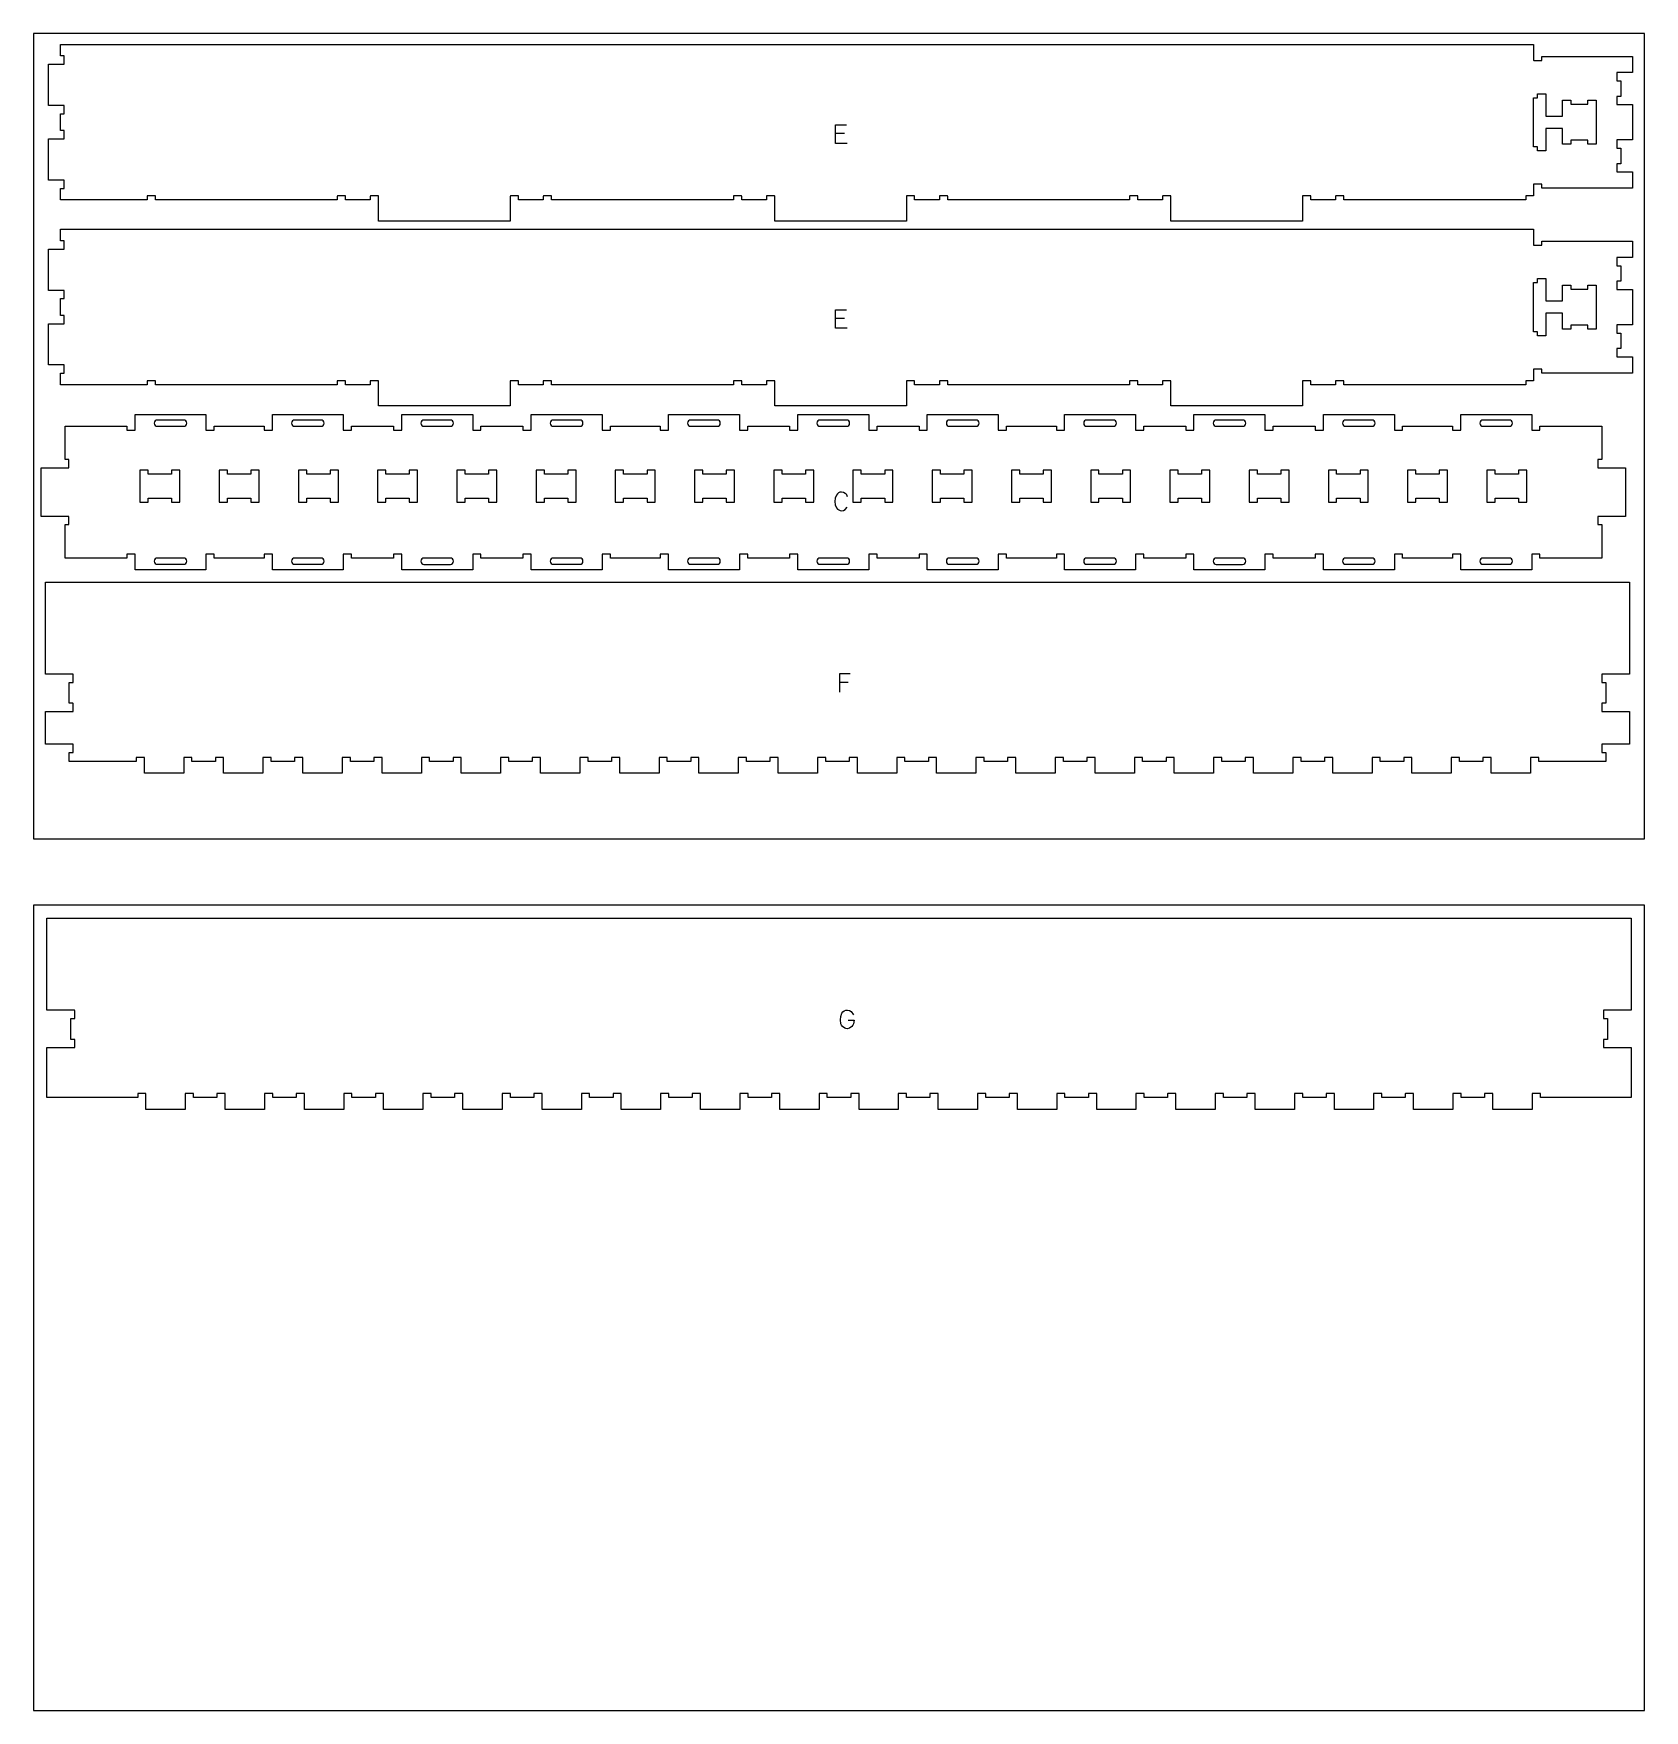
# Model space of a CAD drawing. Header units: millimetres. Extents: x -1220 to 1220, y -1930 to 4067.
# Drawn here: x -1220 to 1220, y -1930 to 610 of the extents above; entities that cross this region are included whole.
import ezdxf

# ---------------------------------------------------------------- set-up
doc = ezdxf.new("R2010")
doc.units = ezdxf.units.MM
for name, color, linetype, true_color in [('0_SHEET_SPRUCEPLY_2440X122', 1, 'Continuous', 0xff0000), ('1_ANYTOOL_1MMDEEP_LABELS_S', 2, 'Continuous', 0xffff00), ('3_ANYTOOL_CUTTHROUGH_INSID', 4, 'Continuous', 0x00ffff), ('4_ANYTOOL_CUTTHROUGH_OUTSI', 5, 'Continuous', 0x0000ff)]:
    doc.layers.add(name, color=color, linetype=linetype, true_color=true_color)

msp = doc.modelspace()

# ---------------------------------------------------------------- linework, layer by layer
at = {"layer": '0_SHEET_SPRUCEPLY_2440X122'}
for points in [[(-1220, 610), (-1220, -610), (1220, -610), (1220, 610)], [(-1220, -710), (-1220, -1930), (1220, -1930), (1220, -710)]]:
    msp.add_lwpolyline(points, close=True, dxfattribs=at)
at = {"layer": '1_ANYTOOL_1MMDEEP_LABELS_S'}
for p, q in [((8.5, 458.5), (-5.2, 458.5)), ((8.5, 178.5), (-5.2, 178.5)), ((14.1, -372.8), (0.6, -372.8))]:
    msp.add_line(p, q, dxfattribs=at)
for points in [[(12.5, 443.5), (-5.2, 443.5), (-5.2, 471.5), (11.5, 471.5)], [(12.5, 163.5), (-5.2, 163.5), (-5.2, 191.5), (11.5, 191.5)], [(17.1, -359.8), (0.6, -359.8), (0.6, -387.8)], [(13.9, -884.3), (23, -884.4), (22, -889.9), (21, -892.1), (19.5, -893.9), (16.1, -896.4), (12.3, -897.3), (10.4, -897.1), (8.6, -896.5), (5.3, -894), (3.9, -892.1), (2.9, -889.8), (2.1, -883.7), (2.7, -878.7), (4.5, -873.9), (6, -871.9), (7.9, -870.4), (10.2, -869.5), (13, -869.2), (16, -869.8), (18.4, -871.3), (21.9, -876.1)]]:
    msp.add_lwpolyline(points, dxfattribs=at)
msp.add_lwpolyline([(13.1, -91.7, 0.131103), (9.5, -86.7), (7, -85.2), (3.9, -84.7), (1.4, -84.9), (-0.7, -85.8), (-2.5, -87.1), (-3.9, -89.1), (-5.9, -93.6), (-6.5, -98.7), (-5.9, -103.7), (-3.9, -108.3), (-2.4, -110.2), (-0.5, -111.6), (1.7, -112.4), (4.2, -112.7), (6.8, -112.3), (9.1, -111.1), (12.4, -107.2)], format="xyb", dxfattribs=at)
at = {"layer": '3_ANYTOOL_CUTTHROUGH_INSID'}
for points in [[(1058.1, 432.3), (1058.1, 438.3), (1052.1, 438.3), (1052.1, 512.8), (1058.1, 512.8), (1058.1, 518.8), (1070.6, 518.8), (1070.6, 484.9), (1096.1, 484.9), (1096.1, 508.9), (1108.6, 508.9), (1108.6, 502.9), (1134.1, 502.9), (1134.1, 508.9), (1146.6, 508.9), (1146.6, 442.4), (1134.1, 442.4), (1134.1, 448.4), (1108.6, 448.4), (1108.6, 442.4), (1096.1, 442.4), (1096.1, 466.4), (1070.6, 466.4), (1070.6, 432.3)], [(1058.1, 152.3), (1058.1, 158.3), (1052.1, 158.3), (1052.1, 232.8), (1058.1, 232.8), (1058.1, 238.8), (1070.6, 238.8), (1070.6, 204.9), (1096.1, 204.9), (1096.1, 228.9), (1108.6, 228.9), (1108.6, 222.9), (1134.1, 222.9), (1134.1, 228.9), (1146.6, 228.9), (1146.6, 162.4), (1134.1, 162.4), (1134.1, 168.4), (1108.6, 168.4), (1108.6, 162.4), (1096.1, 162.4), (1096.1, 186.4), (1070.6, 186.4), (1070.6, 152.3)], [(-1046.3, -93.9), (-1010.8, -93.9), (-1010.8, -99.9), (-998.3, -99.9), (-998.3, -51.4), (-1010.8, -51.4), (-1010.8, -57.4), (-1046.3, -57.4), (-1046.3, -51.4), (-1058.8, -51.4), (-1058.8, -99.9), (-1046.3, -99.9)], [(-926.3, -93.9), (-890.8, -93.9), (-890.8, -99.9), (-878.3, -99.9), (-878.3, -51.4), (-890.8, -51.4), (-890.8, -57.4), (-926.3, -57.4), (-926.3, -51.4), (-938.8, -51.4), (-938.8, -99.9), (-926.3, -99.9)], [(-806.3, -93.9), (-770.8, -93.9), (-770.8, -99.9), (-758.3, -99.9), (-758.3, -51.4), (-770.8, -51.4), (-770.8, -57.4), (-806.3, -57.4), (-806.3, -51.4), (-818.8, -51.4), (-818.8, -99.9), (-806.3, -99.9)], [(-686.3, -93.9), (-650.8, -93.9), (-650.8, -99.9), (-638.3, -99.9), (-638.3, -51.4), (-650.8, -51.4), (-650.8, -57.4), (-686.3, -57.4), (-686.3, -51.4), (-698.8, -51.4), (-698.8, -99.9), (-686.3, -99.9)], [(-566.3, -93.9), (-530.8, -93.9), (-530.8, -99.9), (-518.3, -99.9), (-518.3, -51.4), (-530.8, -51.4), (-530.8, -57.4), (-566.3, -57.4), (-566.3, -51.4), (-578.8, -51.4), (-578.8, -99.9), (-566.3, -99.9)], [(-446.3, -93.9), (-410.8, -93.9), (-410.8, -99.9), (-398.3, -99.9), (-398.3, -51.4), (-410.8, -51.4), (-410.8, -57.4), (-446.3, -57.4), (-446.3, -51.4), (-458.8, -51.4), (-458.8, -99.9), (-446.3, -99.9)], [(-326.3, -93.9), (-290.8, -93.9), (-290.8, -99.9), (-278.3, -99.9), (-278.3, -51.4), (-290.8, -51.4), (-290.8, -57.4), (-326.3, -57.4), (-326.3, -51.4), (-338.8, -51.4), (-338.8, -99.9), (-326.3, -99.9)], [(-206.3, -93.9), (-170.8, -93.9), (-170.8, -99.9), (-158.3, -99.9), (-158.3, -51.4), (-170.8, -51.4), (-170.8, -57.4), (-206.3, -57.4), (-206.3, -51.4), (-218.8, -51.4), (-218.8, -99.9), (-206.3, -99.9)], [(-86.3, -93.9), (-50.8, -93.9), (-50.8, -99.9), (-38.3, -99.9), (-38.3, -51.4), (-50.8, -51.4), (-50.8, -57.4), (-86.3, -57.4), (-86.3, -51.4), (-98.8, -51.4), (-98.8, -99.9), (-86.3, -99.9)], [(33.7, -99.9), (33.7, -93.9), (69.2, -93.9), (69.2, -99.9), (81.7, -99.9), (81.7, -51.4), (69.2, -51.4), (69.2, -57.4), (33.7, -57.4), (33.7, -51.4), (21.2, -51.4), (21.2, -99.9)], [(153.7, -99.9), (153.7, -93.9), (189.2, -93.9), (189.2, -99.9), (201.7, -99.9), (201.7, -51.4), (189.2, -51.4), (189.2, -57.4), (153.7, -57.4), (153.7, -51.4), (141.2, -51.4), (141.2, -99.9)], [(273.7, -99.9), (273.7, -93.9), (309.2, -93.9), (309.2, -99.9), (321.7, -99.9), (321.7, -51.4), (309.2, -51.4), (309.2, -57.4), (273.7, -57.4), (273.7, -51.4), (261.2, -51.4), (261.2, -99.9)], [(393.7, -99.9), (393.7, -93.9), (429.2, -93.9), (429.2, -99.9), (441.7, -99.9), (441.7, -51.4), (429.2, -51.4), (429.2, -57.4), (393.7, -57.4), (393.7, -51.4), (381.2, -51.4), (381.2, -99.9)], [(513.7, -99.9), (513.7, -93.9), (549.2, -93.9), (549.2, -99.9), (561.7, -99.9), (561.7, -51.4), (549.2, -51.4), (549.2, -57.4), (513.7, -57.4), (513.7, -51.4), (501.2, -51.4), (501.2, -99.9)], [(633.7, -99.9), (633.7, -93.9), (669.2, -93.9), (669.2, -99.9), (681.7, -99.9), (681.7, -51.4), (669.2, -51.4), (669.2, -57.4), (633.7, -57.4), (633.7, -51.4), (621.2, -51.4), (621.2, -99.9)], [(753.7, -99.9), (753.7, -93.9), (789.2, -93.9), (789.2, -99.9), (801.7, -99.9), (801.7, -51.4), (789.2, -51.4), (789.2, -57.4), (753.7, -57.4), (753.7, -51.4), (741.2, -51.4), (741.2, -99.9)], [(873.7, -99.9), (873.7, -93.9), (909.2, -93.9), (909.2, -99.9), (921.7, -99.9), (921.7, -51.4), (909.2, -51.4), (909.2, -57.4), (873.7, -57.4), (873.7, -51.4), (861.2, -51.4), (861.2, -99.9)], [(993.7, -99.9), (993.7, -93.9), (1029.2, -93.9), (1029.2, -99.9), (1041.7, -99.9), (1041.7, -51.4), (1029.2, -51.4), (1029.2, -57.4), (993.7, -57.4), (993.7, -51.4), (981.2, -51.4), (981.2, -99.9)]]:
    msp.add_lwpolyline(points, close=True, dxfattribs=at)
for points in [[(-992.6, 15.1, 1), (-992.6, 24.6), (-1032.6, 24.6, 1), (-1032.6, 15.1)], [(-784.6, 15.1, 1), (-784.6, 24.6), (-824.6, 24.6, 1), (-824.6, 15.1)], [(-588.6, 15.1, 1), (-588.6, 24.6), (-628.6, 24.6, 1), (-628.6, 15.1)], [(-392.6, 15.1, 1), (-392.6, 24.6), (-432.6, 24.6, 1), (-432.6, 15.1)], [(-184.6, 15.1, 1), (-184.6, 24.6), (-224.6, 24.6, 1), (-224.6, 15.1)], [(-28.6, 15.1), (11.4, 15.1, 1), (11.4, 24.6), (-28.6, 24.6, 1)], [(167.4, 15.1), (207.4, 15.1, 1), (207.4, 24.6), (167.4, 24.6, 1)], [(375.4, 15.1), (415.4, 15.1, 1), (415.4, 24.6), (375.4, 24.6, 1)], [(571.4, 15.1), (611.4, 15.1, 1), (611.4, 24.6), (571.4, 24.6, 1)], [(767.4, 15.1), (807.4, 15.1, 1), (807.4, 24.6), (767.4, 24.6, 1)], [(975.4, 15.1), (1015.4, 15.1, 1), (1015.4, 24.6), (975.4, 24.6, 1)], [(-992.6, -184.4), (-1032.6, -184.4, 1), (-1032.6, -193.9), (-992.6, -193.9, 1)], [(-784.6, -184.4), (-824.6, -184.4, 1), (-824.6, -193.9), (-784.6, -193.9, 1)], [(-588.6, -184.5), (-628.6, -184.5, 1), (-628.6, -194), (-588.6, -194, 1)], [(-392.6, -184.4), (-432.6, -184.4, 1), (-432.6, -193.9), (-392.6, -193.9, 1)], [(-184.6, -184.4), (-224.6, -184.4, 1), (-224.6, -193.9), (-184.6, -193.9, 1)], [(-28.6, -184.4, 1), (-28.6, -193.9), (11.4, -193.9, 1), (11.4, -184.4)], [(167.4, -184.4, 1), (167.4, -193.9), (207.4, -193.9, 1), (207.4, -184.4)], [(375.4, -184.4, 1), (375.4, -193.9), (415.4, -193.9, 1), (415.4, -184.4)], [(571.4, -184.5, 1), (571.4, -194), (611.4, -194, 1), (611.4, -184.5)], [(767.4, -184.4, 1), (767.4, -193.9), (807.4, -193.9, 1), (807.4, -184.4)], [(975.4, -184.4, 1), (975.4, -193.9), (1015.4, -193.9, 1), (1015.4, -184.4)]]:
    msp.add_lwpolyline(points, format="xyb", close=True, dxfattribs=at)
at = {"layer": '4_ANYTOOL_CUTTHROUGH_OUTSI'}
for points in [[(-747.6, 593.5), (1052.1, 593.5), (1052.1, 569.6, 0.414214), (1052.4, 569.3), (1064.4, 569.3, 0.414214), (1064.6, 569.6), (1064.6, 575.3), (1202.1, 575.3), (1202.1, 550.8), (1178.4, 550.8, 0.414214), (1178.1, 550.6), (1178.1, 538.6, 0.414214), (1178.4, 538.3), (1184.1, 538.3), (1184.1, 514.8), (1178.4, 514.8, 0.414214), (1178.1, 514.6), (1178.1, 502.6, 0.414214), (1178.4, 502.3), (1202.1, 502.3), (1202.1, 448.8), (1178.4, 448.8, 0.414214), (1178.1, 448.6), (1178.1, 436.6, 0.414214), (1178.4, 436.3), (1184.1, 436.3), (1184.1, 412.8), (1178.4, 412.8, 0.414214), (1178.1, 412.6), (1178.1, 400.6, 0.414214), (1178.4, 400.3), (1202.1, 400.3), (1202.1, 375.8), (1064.6, 375.8), (1064.6, 381.6, 0.414214), (1064.4, 381.8), (1052.4, 381.8, 0.414214), (1052.1, 381.6), (1052.1, 364), (1040.4, 364, 0.414214), (1040.1, 363.7), (1040.1, 358), (764.6, 358), (764.6, 363.7, 0.414214), (764.4, 364), (752.4, 364, 0.414214), (752.1, 363.7), (752.1, 358), (714.6, 358), (714.6, 363.7, 0.414214), (714.4, 364), (702.4, 364, 0.414214), (702.1, 363.7), (702.1, 326), (502.6, 326), (502.6, 363.7, 0.414214), (502.4, 364), (490.4, 364, 0.414214), (490.1, 363.7), (490.1, 358), (452.6, 358), (452.6, 363.7, 0.414214), (452.4, 364), (440.4, 364, 0.414214), (440.1, 363.7), (440.1, 358), (164.6, 358), (164.6, 363.7, 0.414214), (164.4, 364), (152.4, 364, 0.414214), (152.1, 363.7), (152.1, 358), (114.6, 358), (114.6, 363.7, 0.414214), (114.4, 364), (102.4, 364, 0.414214), (102.1, 363.7), (102.1, 326), (-97.4, 326), (-97.4, 363.7, 0.414214), (-97.6, 364), (-109.6, 364, 0.414214), (-109.9, 363.7), (-109.9, 358), (-147.4, 358), (-147.4, 363.7, 0.414214), (-147.6, 364), (-159.6, 364, 0.414214), (-159.9, 363.7), (-159.9, 358), (-435.4, 358), (-435.4, 363.7, 0.414214), (-435.6, 364), (-447.6, 364, 0.414214), (-447.9, 363.7), (-447.9, 358), (-485.4, 358), (-485.4, 363.7, 0.414214), (-485.6, 364), (-497.6, 364, 0.414214), (-497.9, 363.7), (-497.9, 326), (-697.4, 326), (-697.4, 363.7, 0.414214), (-697.6, 364), (-709.6, 364, 0.414214), (-709.9, 363.7), (-709.9, 358), (-747.4, 358), (-747.4, 363.7, 0.414214), (-747.6, 364), (-759.6, 364, 0.414214), (-759.9, 363.7), (-759.9, 358), (-1035.4, 358), (-1035.4, 363.7, 0.414214), (-1035.6, 364), (-1047.6, 364, 0.414214), (-1047.9, 363.7), (-1047.9, 358), (-1179.4, 358), (-1179.4, 375.5), (-1173.6, 375.5, 0.414214), (-1173.4, 375.7), (-1173.4, 387.7, 0.414214), (-1173.6, 388), (-1197.4, 388), (-1197.4, 450.5), (-1173.6, 450.5, 0.414214), (-1173.4, 450.7), (-1173.4, 462.7, 0.414214), (-1173.6, 463), (-1179.4, 463), (-1179.4, 488.5), (-1173.6, 488.5, 0.414214), (-1173.4, 488.7), (-1173.4, 500.7, 0.414214), (-1173.6, 501), (-1197.4, 501), (-1197.4, 563.5), (-1173.6, 563.5, 0.414214), (-1173.4, 563.7), (-1173.4, 575.7, 0.414214), (-1173.6, 576), (-1179.4, 576), (-1179.4, 593.5)], [(-747.6, 313.5), (1052.1, 313.5), (1052.1, 289.6, 0.414214), (1052.4, 289.3), (1064.4, 289.3, 0.414214), (1064.6, 289.6), (1064.6, 295.3), (1202.1, 295.3), (1202.1, 270.8), (1178.4, 270.8, 0.414214), (1178.1, 270.6), (1178.1, 258.6, 0.414214), (1178.4, 258.3), (1184.1, 258.3), (1184.1, 234.8), (1178.4, 234.8, 0.414214), (1178.1, 234.6), (1178.1, 222.6, 0.414214), (1178.4, 222.3), (1202.1, 222.3), (1202.1, 168.8), (1178.4, 168.8, 0.414214), (1178.1, 168.6), (1178.1, 156.6, 0.414214), (1178.4, 156.3), (1184.1, 156.3), (1184.1, 132.8), (1178.4, 132.8, 0.414214), (1178.1, 132.6), (1178.1, 120.6, 0.414214), (1178.4, 120.3), (1202.1, 120.3), (1202.1, 95.8), (1064.6, 95.8), (1064.6, 101.6, 0.414214), (1064.4, 101.8), (1052.4, 101.8, 0.414214), (1052.1, 101.6), (1052.1, 84), (1040.4, 84, 0.414214), (1040.1, 83.7), (1040.1, 78), (764.6, 78), (764.6, 83.7, 0.414214), (764.4, 84), (752.4, 84, 0.414214), (752.1, 83.7), (752.1, 78), (714.6, 78), (714.6, 83.7, 0.414214), (714.4, 84), (702.4, 84, 0.414214), (702.1, 83.7), (702.1, 46), (502.6, 46), (502.6, 83.7, 0.414214), (502.4, 84), (490.4, 84, 0.414214), (490.1, 83.7), (490.1, 78), (452.6, 78), (452.6, 83.7, 0.414214), (452.4, 84), (440.4, 84, 0.414214), (440.1, 83.7), (440.1, 78), (164.6, 78), (164.6, 83.7, 0.414214), (164.4, 84), (152.4, 84, 0.414214), (152.1, 83.7), (152.1, 78), (114.6, 78), (114.6, 83.7, 0.414214), (114.4, 84), (102.4, 84, 0.414214), (102.1, 83.7), (102.1, 46), (-97.4, 46), (-97.4, 83.7, 0.414214), (-97.6, 84), (-109.6, 84, 0.414214), (-109.9, 83.7), (-109.9, 78), (-147.4, 78), (-147.4, 83.7, 0.414214), (-147.6, 84), (-159.6, 84, 0.414214), (-159.9, 83.7), (-159.9, 78), (-435.4, 78), (-435.4, 83.7, 0.414214), (-435.6, 84), (-447.6, 84, 0.414214), (-447.9, 83.7), (-447.9, 78), (-485.4, 78), (-485.4, 83.7, 0.414214), (-485.6, 84), (-497.6, 84, 0.414214), (-497.9, 83.7), (-497.9, 46), (-697.4, 46), (-697.4, 83.7, 0.414214), (-697.6, 84), (-709.6, 84, 0.414214), (-709.9, 83.7), (-709.9, 78), (-747.4, 78), (-747.4, 83.7, 0.414214), (-747.6, 84), (-759.6, 84, 0.414214), (-759.9, 83.7), (-759.9, 78), (-1035.4, 78), (-1035.4, 83.7, 0.414214), (-1035.6, 84), (-1047.6, 84, 0.414214), (-1047.9, 83.7), (-1047.9, 78), (-1179.4, 78), (-1179.4, 95.5), (-1173.6, 95.5, 0.414214), (-1173.4, 95.7), (-1173.4, 107.7, 0.414214), (-1173.6, 108), (-1197.4, 108), (-1197.4, 170.5), (-1173.6, 170.5, 0.414214), (-1173.4, 170.7), (-1173.4, 182.7, 0.414214), (-1173.6, 183), (-1179.4, 183), (-1179.4, 208.5), (-1173.6, 208.5, 0.414214), (-1173.4, 208.7), (-1173.4, 220.7, 0.414214), (-1173.6, 221), (-1197.4, 221), (-1197.4, 283.5), (-1173.6, 283.5, 0.414214), (-1173.4, 283.7), (-1173.4, 295.7, 0.414214), (-1173.6, 296), (-1179.4, 296), (-1179.4, 313.5)], [(-138.3, -178.7, 0.414214), (-138.6, -178.4), (-150.6, -178.4, 0.414214), (-150.8, -178.7), (-150.8, -202.4), (-258.3, -202.4), (-258.3, -178.7, 0.414214), (-258.6, -178.4), (-270.6, -178.4, 0.414214), (-270.8, -178.7), (-270.8, -184.4), (-346.3, -184.4), (-346.3, -178.7, 0.414214), (-346.6, -178.4), (-358.6, -178.4, 0.414214), (-358.8, -178.7), (-358.8, -202.4), (-466.3, -202.4), (-466.3, -178.7, 0.414214), (-466.6, -178.4), (-478.6, -178.4, 0.414214), (-478.8, -178.7), (-478.8, -184.4), (-542.3, -184.5), (-542.3, -178.7, 0.414214), (-542.6, -178.5), (-554.6, -178.5, 0.414214), (-554.8, -178.7), (-554.8, -202.5), (-662.3, -202.5), (-662.3, -178.7, 0.414214), (-662.6, -178.5), (-674.6, -178.5, 0.414214), (-674.8, -178.7), (-674.8, -184.5), (-738.3, -184.4), (-738.3, -178.7, 0.414214), (-738.6, -178.4), (-750.6, -178.4, 0.414214), (-750.8, -178.7), (-750.8, -202.4), (-858.3, -202.4), (-858.3, -178.7, 0.414214), (-858.6, -178.4), (-870.6, -178.4, 0.414214), (-870.8, -178.7), (-870.8, -184.4), (-946.3, -184.4), (-946.3, -178.7, 0.414214), (-946.6, -178.4), (-958.6, -178.4, 0.414214), (-958.8, -178.7), (-958.8, -202.4), (-1066.3, -202.4), (-1066.3, -178.7, 0.414214), (-1066.6, -178.4), (-1078.6, -178.4, 0.414214), (-1078.8, -178.7), (-1078.8, -184.4), (-1172.3, -184.4), (-1172.3, -133.9), (-1166.6, -133.9, 0.414214), (-1166.3, -133.7), (-1166.3, -121.7, 0.414214), (-1166.6, -121.4), (-1208.3, -121.4), (-1208.3, -47.9), (-1166.6, -47.9, 0.414214), (-1166.3, -47.7), (-1166.3, -35.7, 0.414214), (-1166.6, -35.4), (-1172.3, -35.4), (-1172.3, 15.1), (-1078.8, 15.1), (-1078.8, 9.3, 0.414214), (-1078.6, 9.1), (-1066.6, 9.1, 0.414214), (-1066.3, 9.3), (-1066.3, 33.1), (-958.8, 33.1), (-958.8, 9.3, 0.414214), (-958.6, 9.1), (-946.6, 9.1, 0.414214), (-946.3, 9.3), (-946.3, 15.1), (-870.8, 15.1), (-870.8, 9.3, 0.414214), (-870.6, 9.1), (-858.6, 9.1, 0.414214), (-858.3, 9.3), (-858.3, 33.1), (-750.8, 33.1), (-750.8, 9.3, 0.414214), (-750.6, 9.1), (-738.6, 9.1, 0.414214), (-738.3, 9.3), (-738.3, 15.1), (-674.8, 15.1), (-674.8, 9.4, 0.414214), (-674.6, 9.1), (-662.6, 9.1, 0.414214), (-662.3, 9.4), (-662.3, 33.1), (-554.8, 33.1), (-554.8, 9.4, 0.414214), (-554.6, 9.1), (-542.6, 9.1, 0.414214), (-542.3, 9.4), (-542.3, 15.1), (-478.8, 15.1), (-478.8, 9.3, 0.414214), (-478.6, 9.1), (-466.6, 9.1, 0.414214), (-466.3, 9.3), (-466.3, 33.1), (-358.8, 33.1), (-358.8, 9.3, 0.414214), (-358.6, 9.1), (-346.6, 9.1, 0.414214), (-346.3, 9.3), (-346.3, 15.1), (-270.8, 15.1), (-270.8, 9.3, 0.414214), (-270.6, 9.1), (-258.6, 9.1, 0.414214), (-258.3, 9.3), (-258.3, 33.1), (-150.8, 33.1), (-150.8, 9.3, 0.414214), (-150.6, 9.1), (-138.6, 9.1, 0.414214), (-138.3, 9.3), (-138.3, 15.1), (-74.8, 15.1), (-74.8, 9.3, 0.414214), (-74.6, 9.1), (-62.6, 9.1, 0.414214), (-62.3, 9.3), (-62.3, 33.1), (45.2, 33.1), (45.2, 9.3, 0.414214), (45.4, 9.1), (57.4, 9.1, 0.414214), (57.7, 9.3), (57.7, 15.1), (121.2, 15.1), (121.2, 9.3, 0.414214), (121.4, 9.1), (133.4, 9.1, 0.414214), (133.7, 9.3), (133.7, 33.1), (241.2, 33.1), (241.2, 9.3, 0.414214), (241.4, 9.1), (253.4, 9.1, 0.414214), (253.7, 9.3), (253.7, 15.1), (329.2, 15.1), (329.2, 9.3, 0.414214), (329.4, 9.1), (341.4, 9.1, 0.414214), (341.7, 9.3), (341.7, 33.1), (449.2, 33.1), (449.2, 9.3, 0.414214), (449.4, 9.1), (461.4, 9.1, 0.414214), (461.7, 9.3), (461.7, 15.1), (525.2, 15.1), (525.2, 9.4, 0.414214), (525.4, 9.1), (537.4, 9.1, 0.414214), (537.7, 9.4), (537.7, 33.1), (645.2, 33.1), (645.2, 9.4, 0.414214), (645.4, 9.1), (657.4, 9.1, 0.414214), (657.7, 9.4), (657.7, 15.1), (721.2, 15.1), (721.2, 9.3, 0.414214), (721.4, 9.1), (733.4, 9.1, 0.414214), (733.7, 9.3), (733.7, 33.1), (841.2, 33.1), (841.2, 9.3, 0.414214), (841.4, 9.1), (853.4, 9.1, 0.414214), (853.7, 9.3), (853.7, 15.1), (929.2, 15.1), (929.2, 9.3, 0.414214), (929.4, 9.1), (941.4, 9.1, 0.414214), (941.7, 9.3), (941.7, 33.1), (1049.2, 33.1), (1049.2, 9.3, 0.414214), (1049.4, 9.1), (1061.4, 9.1, 0.414214), (1061.7, 9.3), (1061.7, 15.1), (1155.2, 15.1), (1155.2, -35.4), (1149.4, -35.4, 0.414214), (1149.2, -35.7), (1149.2, -47.7, 0.414214), (1149.4, -47.9), (1191.2, -47.9), (1191.2, -121.4), (1149.4, -121.4, 0.414214), (1149.2, -121.7), (1149.2, -133.7, 0.414214), (1149.4, -133.9), (1155.2, -133.9), (1155.2, -184.4), (1061.7, -184.4), (1061.7, -178.7, 0.414214), (1061.4, -178.4), (1049.4, -178.4, 0.414214), (1049.2, -178.7), (1049.2, -202.4), (941.7, -202.4), (941.7, -178.7, 0.414214), (941.4, -178.4), (929.4, -178.4, 0.414214), (929.2, -178.7), (929.2, -184.4), (853.7, -184.4), (853.7, -178.7, 0.414214), (853.4, -178.4), (841.4, -178.4, 0.414214), (841.2, -178.7), (841.2, -202.4), (733.7, -202.4), (733.7, -178.7, 0.414214), (733.4, -178.4), (721.4, -178.4, 0.414214), (721.2, -178.7), (721.2, -184.4), (657.7, -184.5), (657.7, -178.7, 0.414214), (657.4, -178.5), (645.4, -178.5, 0.414214), (645.2, -178.7), (645.2, -202.5), (537.7, -202.5), (537.7, -178.7, 0.414214), (537.4, -178.5), (525.4, -178.5, 0.414214), (525.2, -178.7), (525.2, -184.5), (461.7, -184.4), (461.7, -178.7, 0.414214), (461.4, -178.4), (449.4, -178.4, 0.414214), (449.2, -178.7), (449.2, -202.4), (341.7, -202.4), (341.7, -178.7, 0.414214), (341.4, -178.4), (329.4, -178.4, 0.414214), (329.2, -178.7), (329.2, -184.4), (253.7, -184.4), (253.7, -178.7, 0.414214), (253.4, -178.4), (241.4, -178.4, 0.414214), (241.2, -178.7), (241.2, -202.4), (133.7, -202.4), (133.7, -178.7, 0.414214), (133.4, -178.4), (121.4, -178.4, 0.414214), (121.2, -178.7), (121.2, -184.4), (57.7, -184.4), (57.7, -178.7, 0.414214), (57.4, -178.4), (45.4, -178.4, 0.414214), (45.2, -178.7), (45.2, -202.4), (-62.3, -202.4), (-62.3, -178.7, 0.414214), (-62.6, -178.4), (-74.6, -178.4, 0.414214), (-74.8, -178.7), (-74.8, -184.4), (-138.3, -184.4)], [(-224.6, -486.7), (-224.6, -492.5), (-260.1, -492.5), (-260.1, -486.7, 0.414214), (-260.4, -486.5), (-272.4, -486.5, 0.414214), (-272.6, -486.7), (-272.6, -510.5), (-332.1, -510.5), (-332.1, -486.7, 0.414214), (-332.4, -486.5), (-344.4, -486.5, 0.414214), (-344.6, -486.7), (-344.6, -492.5), (-380.1, -492.5), (-380.1, -486.7, 0.414214), (-380.4, -486.5), (-392.4, -486.5, 0.414214), (-392.6, -486.7), (-392.6, -510.5), (-452.1, -510.5), (-452.1, -486.7, 0.414214), (-452.4, -486.5), (-464.4, -486.5, 0.414214), (-464.6, -486.7), (-464.6, -492.5), (-500.1, -492.5), (-500.1, -486.7, 0.414214), (-500.4, -486.5), (-512.4, -486.5, 0.414214), (-512.6, -486.7), (-512.6, -510.5), (-572.1, -510.5), (-572.1, -486.7, 0.414214), (-572.4, -486.5), (-584.4, -486.5, 0.414214), (-584.6, -486.7), (-584.6, -492.5), (-620.1, -492.5), (-620.1, -486.7, 0.414214), (-620.4, -486.5), (-632.4, -486.5, 0.414214), (-632.6, -486.7), (-632.6, -510.5), (-692.1, -510.5), (-692.1, -486.7, 0.414214), (-692.4, -486.5), (-704.4, -486.5, 0.414214), (-704.6, -486.7), (-704.6, -492.5), (-740.1, -492.5), (-740.1, -486.7, 0.414214), (-740.4, -486.5), (-752.4, -486.5, 0.414214), (-752.6, -486.7), (-752.6, -510.5), (-812.1, -510.5), (-812.1, -486.7, 0.414214), (-812.4, -486.5), (-824.4, -486.5, 0.414214), (-824.6, -486.7), (-824.6, -492.5), (-860.1, -492.5), (-860.1, -486.7, 0.414214), (-860.4, -486.5), (-872.4, -486.5, 0.414214), (-872.6, -486.7), (-872.6, -510.5), (-932.1, -510.5), (-932.1, -486.7, 0.414214), (-932.4, -486.5), (-944.4, -486.5, 0.414214), (-944.6, -486.7), (-944.6, -492.5), (-980.1, -492.5), (-980.1, -486.7, 0.414214), (-980.4, -486.5), (-992.4, -486.5, 0.414214), (-992.6, -486.7), (-992.6, -510.5), (-1052.1, -510.5), (-1052.1, -486.7, 0.414214), (-1052.4, -486.5), (-1064.4, -486.5, 0.414214), (-1064.6, -486.7), (-1064.6, -492.5), (-1166.1, -492.5), (-1166.1, -479), (-1160.4, -479, 0.414214), (-1160.1, -478.7), (-1160.1, -466.7, 0.414214), (-1160.4, -466.5), (-1202.1, -466.5), (-1202.1, -417), (-1160.4, -417, 0.414214), (-1160.1, -416.7), (-1160.1, -404.7, 0.414214), (-1160.4, -404.5), (-1166.1, -404.5), (-1166.1, -373), (-1160.4, -373, 0.414214), (-1160.1, -372.7), (-1160.1, -360.7, 0.414214), (-1160.4, -360.5), (-1202.1, -360.5), (-1202.1, -221), (-2.4, -221), (1197.4, -221), (1197.4, -360.5), (1155.6, -360.5, 0.414214), (1155.4, -360.7), (1155.4, -372.7, 0.414214), (1155.6, -373), (1161.4, -373), (1161.4, -404.5), (1155.6, -404.5, 0.414214), (1155.4, -404.7), (1155.4, -416.7, 0.414214), (1155.6, -417), (1197.4, -417), (1197.4, -466.5), (1155.6, -466.5, 0.414214), (1155.4, -466.7), (1155.4, -478.7, 0.414214), (1155.6, -479), (1161.4, -479), (1161.4, -492.5), (1059.9, -492.5), (1059.9, -486.7, 0.414214), (1059.6, -486.5), (1047.6, -486.5, 0.414214), (1047.4, -486.7), (1047.4, -510.5), (987.9, -510.5), (987.9, -486.7, 0.414214), (987.6, -486.5), (975.6, -486.5, 0.414214), (975.4, -486.7), (975.4, -492.5), (939.9, -492.5), (939.9, -486.7, 0.414214), (939.6, -486.5), (927.6, -486.5, 0.414214), (927.4, -486.7), (927.4, -510.5), (867.9, -510.5), (867.9, -486.7, 0.414214), (867.6, -486.5), (855.6, -486.5, 0.414214), (855.4, -486.7), (855.4, -492.5), (819.9, -492.5), (819.9, -486.7, 0.414214), (819.6, -486.5), (807.6, -486.5, 0.414214), (807.4, -486.7), (807.4, -510.5), (747.9, -510.5), (747.9, -486.7, 0.414214), (747.6, -486.5), (735.6, -486.5, 0.414214), (735.4, -486.7), (735.4, -492.5), (699.9, -492.5), (699.9, -486.7, 0.414214), (699.6, -486.5), (687.6, -486.5, 0.414214), (687.4, -486.7), (687.4, -510.5), (627.9, -510.5), (627.9, -486.7, 0.414214), (627.6, -486.5), (615.6, -486.5, 0.414214), (615.4, -486.7), (615.4, -492.5), (579.9, -492.5), (579.9, -486.7, 0.414214), (579.6, -486.5), (567.6, -486.5, 0.414214), (567.4, -486.7), (567.4, -510.5), (507.9, -510.5), (507.9, -486.7, 0.414214), (507.6, -486.5), (495.6, -486.5, 0.414214), (495.4, -486.7), (495.4, -492.5), (459.9, -492.5), (459.9, -486.7, 0.414214), (459.6, -486.5), (447.6, -486.5, 0.414214), (447.4, -486.7), (447.4, -510.5), (387.9, -510.5), (387.9, -486.7, 0.414214), (387.6, -486.5), (375.6, -486.5, 0.414214), (375.4, -486.7), (375.4, -492.5), (339.9, -492.5), (339.9, -486.7, 0.414214), (339.6, -486.5), (327.6, -486.5, 0.414214), (327.4, -486.7), (327.4, -510.5), (267.9, -510.5), (267.9, -486.7, 0.414214), (267.6, -486.5), (255.6, -486.5, 0.414214), (255.4, -486.7), (255.4, -492.5), (219.9, -492.5), (219.9, -486.7, 0.414213), (219.6, -486.5), (207.6, -486.5, 0.414214), (207.4, -486.7), (207.4, -510.5), (147.9, -510.5), (147.9, -486.7, 0.414214), (147.6, -486.5), (135.6, -486.5, 0.414214), (135.4, -486.7), (135.4, -492.5), (99.9, -492.5), (99.9, -486.7, 0.414213), (99.6, -486.5), (87.6, -486.5, 0.414214), (87.4, -486.7), (87.4, -510.5), (27.9, -510.5), (27.9, -486.7, 0.414214), (27.6, -486.5), (15.6, -486.5, 0.414214), (15.4, -486.7), (15.4, -492.5), (-20.1, -492.5), (-20.1, -486.7, 0.414214), (-20.4, -486.5), (-32.4, -486.5, 0.414214), (-32.6, -486.7), (-32.6, -510.5), (-92.1, -510.5), (-92.1, -486.7, 0.414214), (-92.4, -486.5), (-104.4, -486.5, 0.414214), (-104.6, -486.7), (-104.6, -492.5), (-140.1, -492.5), (-140.1, -486.7, 0.414214), (-140.4, -486.5), (-152.4, -486.5, 0.414214), (-152.6, -486.7), (-152.6, -510.5), (-212.1, -510.5), (-212.1, -486.7, 0.414214), (-212.4, -486.5), (-224.4, -486.5, 0.414214)], [(1062.3, -995.8, 0.414214), (1062.1, -995.5), (1050.1, -995.5, 0.414214), (1049.8, -995.8), (1049.8, -1019.5), (990.3, -1019.5), (990.3, -995.8, 0.414214), (990.1, -995.5), (978.1, -995.5, 0.414214), (977.8, -995.8), (977.8, -1001.5), (942.3, -1001.5), (942.3, -995.8, 0.414214), (942.1, -995.5), (930.1, -995.5, 0.414214), (929.8, -995.8), (929.8, -1019.5), (870.3, -1019.5), (870.3, -995.8, 0.414214), (870.1, -995.5), (858.1, -995.5, 0.414214), (857.8, -995.8), (857.8, -1001.5), (822.3, -1001.5), (822.3, -995.8, 0.414214), (822.1, -995.5), (810.1, -995.5, 0.414214), (809.8, -995.8), (809.8, -1019.5), (750.3, -1019.5), (750.3, -995.8, 0.414214), (750.1, -995.5), (738.1, -995.5, 0.414214), (737.8, -995.8), (737.8, -1001.5), (702.3, -1001.5), (702.3, -995.8, 0.414214), (702.1, -995.5), (690.1, -995.5, 0.414214), (689.8, -995.8), (689.8, -1019.5), (630.3, -1019.5), (630.3, -995.8, 0.414214), (630.1, -995.5), (618.1, -995.5, 0.414214), (617.8, -995.8), (617.8, -1001.5), (582.3, -1001.5), (582.3, -995.8, 0.414214), (582.1, -995.5), (570.1, -995.5, 0.414214), (569.8, -995.8), (569.8, -1019.5), (510.3, -1019.5), (510.3, -995.8, 0.414214), (510.1, -995.5), (498.1, -995.5, 0.414214), (497.8, -995.8), (497.8, -1001.5), (462.3, -1001.5), (462.3, -995.8, 0.414214), (462.1, -995.5), (450.1, -995.5, 0.414214), (449.8, -995.8), (449.8, -1019.5), (390.3, -1019.5), (390.3, -995.8, 0.414214), (390.1, -995.5), (378.1, -995.5, 0.414214), (377.8, -995.8), (377.8, -1001.5), (342.3, -1001.5), (342.3, -995.8, 0.414214), (342.1, -995.5), (330.1, -995.5, 0.414214), (329.8, -995.8), (329.8, -1019.5), (270.3, -1019.5), (270.3, -995.8, 0.414214), (270.1, -995.5), (258.1, -995.5, 0.414214), (257.8, -995.8), (257.8, -1001.5), (222.3, -1001.5), (222.3, -995.8, 0.414213), (222.1, -995.5), (210.1, -995.5, 0.414214), (209.8, -995.8), (209.8, -1019.5), (150.3, -1019.5), (150.3, -995.8, 0.414214), (150.1, -995.5), (138.1, -995.5, 0.414214), (137.8, -995.8), (137.8, -1001.5), (102.3, -1001.5), (102.3, -995.8, 0.414213), (102.1, -995.5), (90.1, -995.5, 0.414214), (89.8, -995.8), (89.8, -1019.5), (30.3, -1019.5), (30.3, -995.8, 0.414214), (30.1, -995.5), (18.1, -995.5, 0.414214), (17.8, -995.8), (17.8, -1001.5), (-17.7, -1001.5), (-17.7, -995.8, 0.414214), (-17.9, -995.5), (-29.9, -995.5, 0.414214), (-30.2, -995.8), (-30.2, -1019.5), (-89.7, -1019.5), (-89.7, -995.8, 0.414214), (-89.9, -995.5), (-101.9, -995.5, 0.414214), (-102.2, -995.8), (-102.2, -1001.5), (-137.7, -1001.5), (-137.7, -995.8, 0.414214), (-137.9, -995.5), (-149.9, -995.5, 0.414214), (-150.2, -995.8), (-150.2, -1019.5), (-209.7, -1019.5), (-209.7, -995.8, 0.414214), (-209.9, -995.5), (-221.9, -995.5, 0.414214), (-222.2, -995.8), (-222.2, -1001.5), (-257.7, -1001.5), (-257.7, -995.8, 0.414214), (-257.9, -995.5), (-269.9, -995.5, 0.414214), (-270.2, -995.8), (-270.2, -1019.5), (-329.7, -1019.5), (-329.7, -995.8, 0.414214), (-329.9, -995.5), (-341.9, -995.5, 0.414214), (-342.2, -995.8), (-342.2, -1001.5), (-377.7, -1001.5), (-377.7, -995.8, 0.414214), (-377.9, -995.5), (-389.9, -995.5, 0.414214), (-390.2, -995.8), (-390.2, -1019.5), (-449.7, -1019.5), (-449.7, -995.8, 0.414214), (-449.9, -995.5), (-461.9, -995.5, 0.414214), (-462.2, -995.8), (-462.2, -1001.5), (-497.7, -1001.5), (-497.7, -995.8, 0.414214), (-497.9, -995.5), (-509.9, -995.5, 0.414214), (-510.2, -995.8), (-510.2, -1019.5), (-569.7, -1019.5), (-569.7, -995.8, 0.414214), (-569.9, -995.5), (-581.9, -995.5, 0.414214), (-582.2, -995.8), (-582.2, -1001.5), (-617.7, -1001.5), (-617.7, -995.8, 0.414214), (-617.9, -995.5), (-629.9, -995.5, 0.414214), (-630.2, -995.8), (-630.2, -1019.5), (-689.7, -1019.5), (-689.7, -995.8, 0.414214), (-689.9, -995.5), (-701.9, -995.5, 0.414214), (-702.2, -995.8), (-702.2, -1001.5), (-737.7, -1001.5), (-737.7, -995.8, 0.414214), (-737.9, -995.5), (-749.9, -995.5, 0.414214), (-750.2, -995.8), (-750.2, -1019.5), (-809.7, -1019.5), (-809.7, -995.8, 0.414214), (-809.9, -995.5), (-821.9, -995.5, 0.414214), (-822.2, -995.8), (-822.2, -1001.5), (-857.7, -1001.5), (-857.7, -995.8, 0.414214), (-857.9, -995.5), (-869.9, -995.5, 0.414214), (-870.2, -995.8), (-870.2, -1019.5), (-929.7, -1019.5), (-929.7, -995.8, 0.414214), (-929.9, -995.5), (-941.9, -995.5, 0.414214), (-942.2, -995.8), (-942.2, -1001.5), (-977.7, -1001.5), (-977.7, -995.8, 0.414214), (-977.9, -995.5), (-989.9, -995.5, 0.414214), (-990.2, -995.8), (-990.2, -1019.5), (-1049.7, -1019.5), (-1049.7, -995.8, 0.414214), (-1049.9, -995.5), (-1061.9, -995.5, 0.414214), (-1062.2, -995.8), (-1062.2, -1001.5), (-1199.7, -1001.5), (-1199.7, -926), (-1157.9, -926, 0.414214), (-1157.7, -925.8), (-1157.7, -913.8, 0.414214), (-1157.9, -913.5), (-1163.7, -913.5), (-1163.7, -882), (-1157.9, -882, 0.414214), (-1157.7, -881.8), (-1157.7, -869.8, 0.414214), (-1157.9, -869.5), (-1199.7, -869.5), (-1199.7, -730), (1199.8, -730), (1199.8, -869.5), (1158.1, -869.5, 0.414214), (1157.8, -869.8), (1157.8, -881.8, 0.414214), (1158.1, -882), (1163.8, -882), (1163.8, -913.5), (1158.1, -913.5, 0.414214), (1157.8, -913.8), (1157.8, -925.8, 0.414214), (1158.1, -926), (1199.8, -926), (1199.8, -1001.5), (1062.3, -1001.5)]]:
    msp.add_lwpolyline(points, format="xyb", close=True, dxfattribs=at)

doc.saveas('drawing.dxf')
